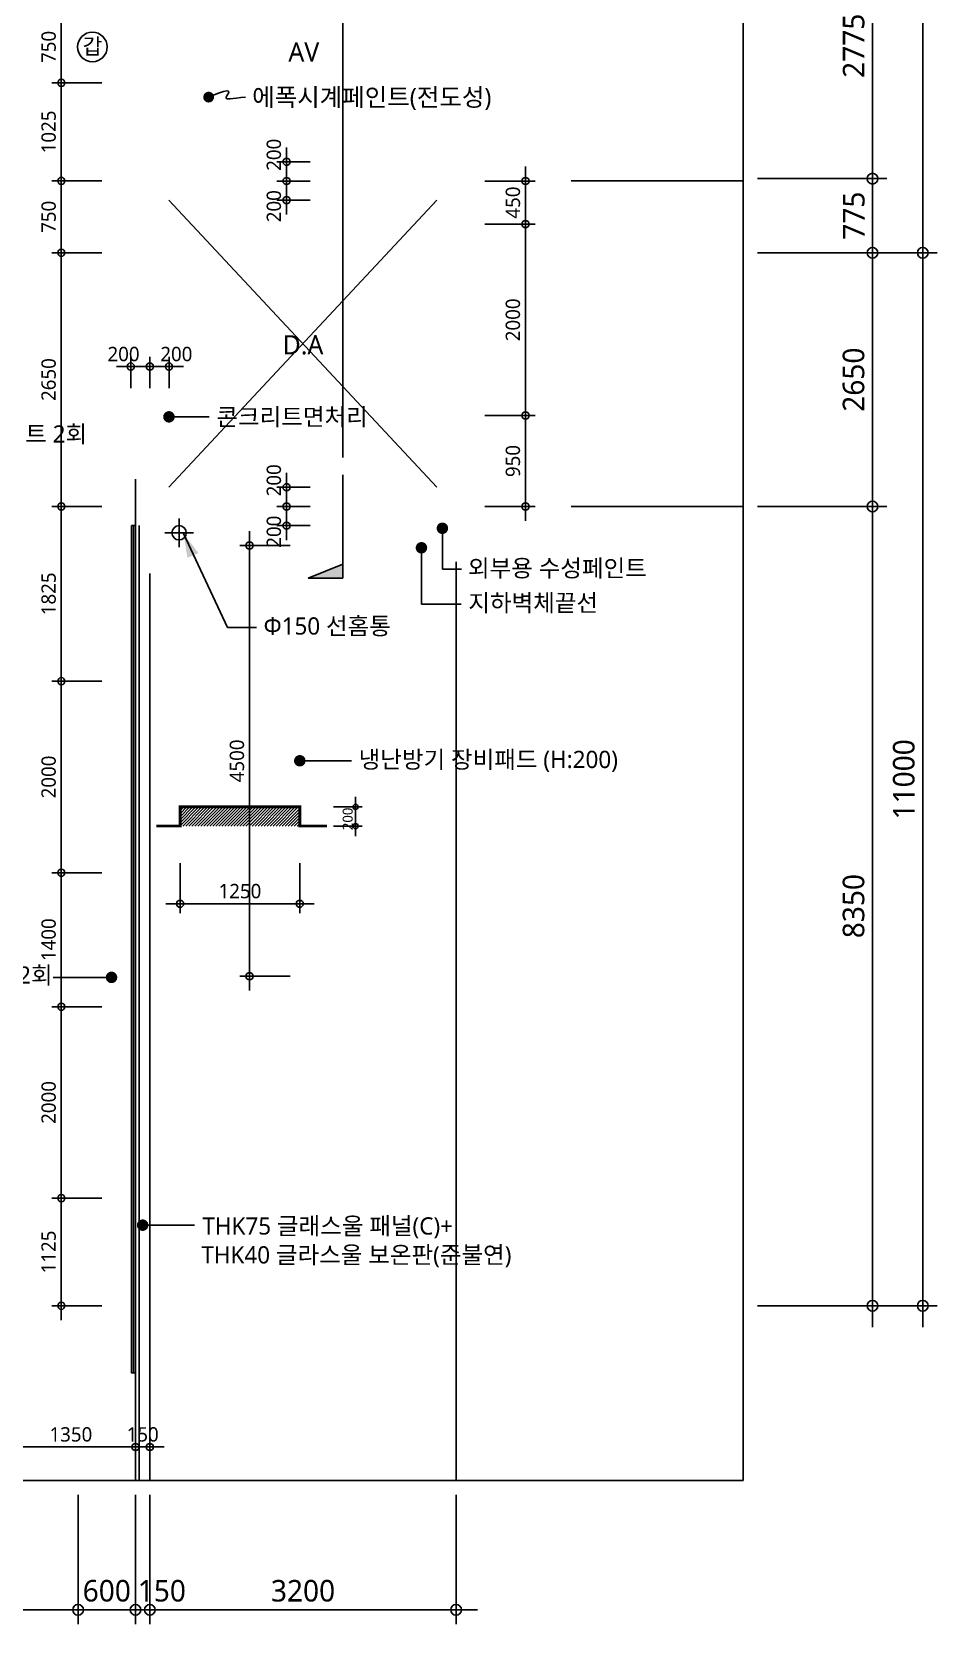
# Model space of a CAD drawing. Header units: millimetres. Extents: x -65167 to 413267, y -17142 to 66587.
# Drawn here: x 44105 to 53562, y 4862 to 21495 of the extents above; entities that cross this region are included whole.
import ezdxf
from ezdxf.enums import TextEntityAlignment as Align

# ---------------------------------------------------------------- set-up
doc = ezdxf.new("R2010")
doc.units = ezdxf.units.MM
doc.header["$LTSCALE"] = 75
doc.header["$MEASUREMENT"] = 0
doc.header["$PDSIZE"] = -10
doc.linetypes.add('CENTER', pattern=[2, 1.25, -0.25, 0.25, -0.25])
doc.layers.get('0').update_dxf_attribs({"linetype": 'CONTINUOUS'})
doc.layers.get('Defpoints').update_dxf_attribs({"color": 171, "linetype": 'CONTINUOUS'})
for name, color, linetype in [('CEN(ST)', 1, 'CENTER'), ('INS', 251, 'BATTING'), ('LED', 7, 'CONTINUOUS'), ('NDIM', 7, 'CONTINUOUS'), ('SYM', 7, 'CONTINUOUS'), ('SYM(단차_HATCH)', 252, 'CONTINUOUS'), ('SYM(단차_LINE)', 2, 'CONTINUOUS'), ('TEXT(MIN)', 7, 'CONTINUOUS'), ('TEXT(NOTE小)', 1, 'CONTINUOUS'), ('TEXT(노트)', 7, 'CONTINUOUS'), ('홈통', 6, 'CONTINUOUS')]:
    doc.layers.add(name, color=color, linetype=linetype)
doc.styles.add('CGS', font='cgse', dxfattribs={"bigfont": 'cgs'})
doc.styles.add('나눔바른고딕', font='NanumBarunGothic.ttf')
doc.linetypes.add('BATTING', pattern='A,0.0001,-0.1,[134,ltypeshp.shx,S=0.1,R=0,X=-0.1,Y=0],-0.2,[134,ltypeshp.shx,S=0.1,R=180,X=0.1,Y=0],-0.1', length=0.4001)
doc.dimstyles.new('NDIM 1200', dxfattribs={"dimscale": 75, "dimtxt": 3, "dimasz": 1, "dimexe": 2, "dimexo": 2, "dimgap": 1, "dimtad": 1, "dimdec": 0, "dimdsep": 46, "dimtxsty": 'CGS', "dimblk": 'DOT0', "dimcen": 1, "dimdle": 8, "dimclrd": 256, "dimclre": 256, "dimclrt": 256, "dimadec": 0, "dimazin": 0, "dimtfac": 1, "dimtdec": 0, "dimtix": 1, "dimtmove": 2, "dimatfit": 3, "dimldrblk": 'DOT0', "dimfxl": 1, "dimtolj": 1, "dimtzin": 0, "dimlwd": -1, "dimlwe": -1, "dimarcsym": 0})

# ---------------------------------------------------------------- blocks, each defined once
blk = doc.blocks.new('DOT0')
blk.add_line((-3, 0), (3, 0))
at = {"color": 6}
blk.add_circle((0, 0), 0.75, dxfattribs=at)
blk = doc.blocks.new('*D61')
at = {"layer": 'Defpoints', "color": 0, "ltscale": 0.4, "transparency": 16777216}
for p in [(45188, 6362), (45338, 6362), (45338, 5012)]:
    blk.add_point(p, dxfattribs=at)
at = {"layer": 'NDIM', "ltscale": 0.4, "transparency": 16777216}
for p, q in [((45188, 6212), (45188, 4862)), ((45338, 6212), (45338, 4862)), ((45113, 5012), (45038, 5012)), ((45188, 5012), (45338, 5012)), ((45413, 5012), (45488, 5012))]:
    blk.add_line(p, q, dxfattribs=at)
at = {"layer": 'NDIM', "ltscale": 0.4, "transparency": 16777216, "xscale": 75, "yscale": 75, "zscale": 75}
blk.add_blockref('DOT0', (45188, 5012), dxfattribs=at)
at = {"layer": 'NDIM', "ltscale": 0.4, "transparency": 16777216, "xscale": 75, "yscale": 75, "zscale": 75, "rotation": 180}
blk.add_blockref('DOT0', (45338, 5012), dxfattribs=at)
at = {"layer": 'NDIM', "ltscale": 0.4, "transparency": 16777216, "insert": (45463, 5210), "char_height": 225, "attachment_point": 5, "style": '나눔바른고딕'}
blk.add_mtext('\\A1;150', dxfattribs=at)
blk = doc.blocks.new('*D62')
at = {"layer": 'Defpoints', "color": 0, "ltscale": 0.4, "transparency": 16777216}
for p in [(45338, 6362), (48537, 6362), (48537, 5012)]:
    blk.add_point(p, dxfattribs=at)
at = {"layer": 'NDIM', "ltscale": 0.4, "transparency": 16777216}
for p, q in [((45338, 6212), (45338, 4862)), ((48537, 6212), (48537, 4862)), ((45413, 5012), (48462, 5012))]:
    blk.add_line(p, q, dxfattribs=at)
at = {"layer": 'NDIM', "ltscale": 0.4, "transparency": 16777216, "xscale": 75, "yscale": 75, "zscale": 75, "rotation": 180}
blk.add_blockref('DOT0', (45338, 5012), dxfattribs=at)
at = {"layer": 'NDIM', "ltscale": 0.4, "transparency": 16777216, "xscale": 75, "yscale": 75, "zscale": 75}
blk.add_blockref('DOT0', (48537, 5012), dxfattribs=at)
at = {"layer": 'NDIM', "ltscale": 0.4, "transparency": 16777216, "insert": (46938, 5210), "char_height": 225, "attachment_point": 5, "style": '나눔바른고딕'}
blk.add_mtext('\\A1;3200', dxfattribs=at)
blk = doc.blocks.new('*D160')
at = {"layer": 'Defpoints', "color": 0, "ltscale": 0.4, "transparency": 16777216}
for p in [(51537, 35737), (51537, 19187), (53412, 19187)]:
    blk.add_point(p, dxfattribs=at)
at = {"layer": 'NDIM', "ltscale": 0.4, "transparency": 16777216}
for p, q in [((51687, 35737), (53562, 35737)), ((53412, 35662), (53412, 19262)), ((51687, 19187), (53562, 19187))]:
    blk.add_line(p, q, dxfattribs=at)
at = {"layer": 'NDIM', "ltscale": 0.4, "transparency": 16777216, "xscale": 75, "yscale": 75, "zscale": 75}
for p, rotation in [((53412, 35737), 90), ((53412, 19187), 270)]:
    blk.add_blockref('DOT0', p, dxfattribs=dict(at, rotation=rotation))
at = {"layer": 'NDIM', "ltscale": 0.4, "transparency": 16777216, "insert": (53215, 27462), "char_height": 225, "attachment_point": 5, "rotation": 90, "style": '나눔바른고딕'}
blk.add_mtext('\\A1;16550', dxfattribs=at)
blk = doc.blocks.new('*D164')
at = {"layer": 'Defpoints', "color": 0, "ltscale": 0.4, "transparency": 16777216}
for p in [(51537, 22737), (52887, 22737), (51537, 19962)]:
    blk.add_point(p, dxfattribs=at)
at = {"layer": 'NDIM', "ltscale": 0.4, "transparency": 16777216}
for p, q in [((51687, 22737), (53037, 22737)), ((52887, 20037), (52887, 22662)), ((51687, 19962), (53037, 19962))]:
    blk.add_line(p, q, dxfattribs=at)
at = {"layer": 'NDIM', "ltscale": 0.4, "transparency": 16777216, "xscale": 75, "yscale": 75, "zscale": 75}
for p, rotation in [((52887, 22737), 90), ((52887, 19962), 270)]:
    blk.add_blockref('DOT0', p, dxfattribs=dict(at, rotation=rotation))
at = {"layer": 'NDIM', "ltscale": 0.4, "transparency": 16777216, "insert": (52691, 21350), "char_height": 225, "attachment_point": 5, "rotation": 90, "style": '나눔바른고딕'}
blk.add_mtext('\\A1;2775', dxfattribs=at)
blk = doc.blocks.new('*D165')
at = {"layer": 'Defpoints', "color": 0, "ltscale": 0.4, "transparency": 16777216}
for p in [(51537, 19962), (52887, 19962), (51537, 19187)]:
    blk.add_point(p, dxfattribs=at)
at = {"layer": 'NDIM', "ltscale": 0.4, "transparency": 16777216}
for p, q in [((51687, 19962), (53037, 19962)), ((52887, 19262), (52887, 19887)), ((51687, 19187), (53037, 19187))]:
    blk.add_line(p, q, dxfattribs=at)
at = {"layer": 'NDIM', "ltscale": 0.4, "transparency": 16777216, "xscale": 75, "yscale": 75, "zscale": 75}
for p, rotation in [((52887, 19962), 90), ((52887, 19187), 270)]:
    blk.add_blockref('DOT0', p, dxfattribs=dict(at, rotation=rotation))
at = {"layer": 'NDIM', "ltscale": 0.4, "transparency": 16777216, "insert": (52693, 19575), "char_height": 225, "attachment_point": 5, "rotation": 90, "style": '나눔바른고딕'}
blk.add_mtext('\\A1;775', dxfattribs=at)
blk = doc.blocks.new('*D192')
at = {"layer": 'Defpoints', "color": 0, "ltscale": 0.4, "transparency": 16777216}
for p in [(44938, 21713), (44413, 20963), (44938, 20963)]:
    blk.add_point(p, dxfattribs=at)
at = {"layer": 'NDIM', "ltscale": 0.4, "transparency": 16777216}
for p, q in [((44838, 21713), (44313, 21713)), ((44413, 21663), (44413, 21013)), ((44838, 20963), (44313, 20963))]:
    blk.add_line(p, q, dxfattribs=at)
at = {"layer": 'NDIM', "ltscale": 0.4, "transparency": 16777216, "xscale": 50, "yscale": 50, "zscale": 50}
for p, rotation in [((44413, 21713), 90), ((44413, 20963), 270)]:
    blk.add_blockref('DOT0', p, dxfattribs=dict(at, rotation=rotation))
at = {"layer": 'NDIM', "ltscale": 0.4, "transparency": 16777216, "insert": (44281, 21338), "char_height": 150, "attachment_point": 5, "rotation": 90, "style": '나눔바른고딕'}
blk.add_mtext('\\A1;750', dxfattribs=at)
blk = doc.blocks.new('*D193')
at = {"layer": 'Defpoints', "color": 0, "ltscale": 0.4, "transparency": 16777216}
for p in [(44938, 20963), (44413, 19938), (44938, 19938)]:
    blk.add_point(p, dxfattribs=at)
at = {"layer": 'NDIM', "ltscale": 0.4, "transparency": 16777216}
for p, q in [((44838, 20963), (44313, 20963)), ((44413, 20913), (44413, 19988)), ((44838, 19938), (44313, 19938))]:
    blk.add_line(p, q, dxfattribs=at)
at = {"layer": 'NDIM', "ltscale": 0.4, "transparency": 16777216, "xscale": 50, "yscale": 50, "zscale": 50}
for p, rotation in [((44413, 20963), 90), ((44413, 19938), 270)]:
    blk.add_blockref('DOT0', p, dxfattribs=dict(at, rotation=rotation))
at = {"layer": 'NDIM', "ltscale": 0.4, "transparency": 16777216, "insert": (44281, 20450), "char_height": 150, "attachment_point": 5, "rotation": 90, "style": '나눔바른고딕'}
blk.add_mtext('\\A1;1025', dxfattribs=at)
blk = doc.blocks.new('갑종방화문표기')
at = {"layer": 'TEXT(NOTE小)'}
blk.add_circle((0, 0), 150, dxfattribs=at)
at = {"layer": 'TEXT(NOTE小)', "style": '나눔바른고딕'}
blk.add_text('갑', height=160, dxfattribs=at).set_placement((1, 7), align=Align.MIDDLE_CENTER)
blk = doc.blocks.new('A$C1AFB1B41')
at = {"layer": 'SYM'}
blk.add_hatch(color=256, dxfattribs=at).paths.add_polyline_path([(2000, 500), (1800, 0), (2000, 0)])
for p, q in [((2000, 500), (1800, 0)), ((2000, 0), (2000, 500)), ((0, 0), (250, 0)), ((500, 0), (2000, 0))]:
    blk.add_line(p, q, dxfattribs=at)
blk = doc.blocks.new('SDFEW')
at = {"layer": 'Defpoints'}
blk.add_line((799, -1022), (799, 12533), dxfattribs=at)
at = {"layer": 'SYM', "xscale": 0.7200000000000014, "yscale": 0.7200000000000014, "zscale": 0.7200000000000014, "rotation": 90}
blk.add_blockref('A$C1AFB1B41', (799, 12533), dxfattribs=at)
blk = doc.blocks.new('*D200')
at = {"layer": 'Defpoints', "color": 0, "ltscale": 0.4, "transparency": 16777216}
for p in [(51537, 19187), (52887, 19187), (51537, 16537)]:
    blk.add_point(p, dxfattribs=at)
at = {"layer": 'NDIM', "ltscale": 0.4, "transparency": 16777216}
for p, q in [((51687, 19187), (53037, 19187)), ((52887, 16612), (52887, 19112)), ((51687, 16537), (53037, 16537))]:
    blk.add_line(p, q, dxfattribs=at)
at = {"layer": 'NDIM', "ltscale": 0.4, "transparency": 16777216, "xscale": 75, "yscale": 75, "zscale": 75}
for p, rotation in [((52887, 19187), 90), ((52887, 16537), 270)]:
    blk.add_blockref('DOT0', p, dxfattribs=dict(at, rotation=rotation))
at = {"layer": 'NDIM', "ltscale": 0.4, "transparency": 16777216, "insert": (52690, 17862), "char_height": 225, "attachment_point": 5, "rotation": 90, "style": '나눔바른고딕'}
blk.add_mtext('\\A1;2650', dxfattribs=at)
blk = doc.blocks.new('*D424')
at = {"layer": 'Defpoints', "color": 0, "ltscale": 0.4, "transparency": 16777216}
for p in [(48737, 19487), (49262, 19487), (48737, 17488)]:
    blk.add_point(p, dxfattribs=at)
at = {"layer": 'NDIM', "ltscale": 0.4, "transparency": 16777216}
for p, q in [((48837, 19487), (49362, 19487)), ((49262, 17538), (49262, 19437)), ((48837, 17488), (49362, 17488))]:
    blk.add_line(p, q, dxfattribs=at)
at = {"layer": 'NDIM', "ltscale": 0.4, "transparency": 16777216, "xscale": 50, "yscale": 50, "zscale": 50}
for p, rotation in [((49262, 19487), 90), ((49262, 17488), 270)]:
    blk.add_blockref('DOT0', p, dxfattribs=dict(at, rotation=rotation))
at = {"layer": 'NDIM', "ltscale": 0.4, "transparency": 16777216, "insert": (49131, 18487), "char_height": 150, "attachment_point": 5, "rotation": 90, "style": '나눔바른고딕'}
blk.add_mtext('\\A1;2000', dxfattribs=at)
blk = doc.blocks.new('*D425')
at = {"layer": 'Defpoints', "color": 0, "ltscale": 0.4, "transparency": 16777216}
for p in [(48737, 19937), (48737, 19487), (49262, 19487)]:
    blk.add_point(p, dxfattribs=at)
at = {"layer": 'NDIM', "ltscale": 0.4, "transparency": 16777216}
for p, q in [((49262, 19987), (49262, 20037)), ((48837, 19937), (49362, 19937)), ((49262, 19937), (49262, 19487)), ((48837, 19487), (49362, 19487)), ((49262, 19437), (49262, 19387))]:
    blk.add_line(p, q, dxfattribs=at)
at = {"layer": 'NDIM', "ltscale": 0.4, "transparency": 16777216, "xscale": 50, "yscale": 50, "zscale": 50}
for p, rotation in [((49262, 19937), 270), ((49262, 19487), 90)]:
    blk.add_blockref('DOT0', p, dxfattribs=dict(at, rotation=rotation))
at = {"layer": 'NDIM', "ltscale": 0.4, "transparency": 16777216, "insert": (49131, 19712), "char_height": 150, "attachment_point": 5, "rotation": 90, "style": '나눔바른고딕'}
blk.add_mtext('\\A1;450', dxfattribs=at)
blk = doc.blocks.new('*D426')
at = {"layer": 'Defpoints', "color": 0, "ltscale": 0.4, "transparency": 16777216}
for p in [(48737, 17488), (48737, 16537), (49262, 16537)]:
    blk.add_point(p, dxfattribs=at)
at = {"layer": 'NDIM', "ltscale": 0.4, "transparency": 16777216}
for p, q in [((48837, 17488), (49362, 17488)), ((49262, 17438), (49262, 16587)), ((48837, 16537), (49362, 16537))]:
    blk.add_line(p, q, dxfattribs=at)
at = {"layer": 'NDIM', "ltscale": 0.4, "transparency": 16777216, "xscale": 50, "yscale": 50, "zscale": 50}
for p, rotation in [((49262, 17488), 90), ((49262, 16537), 270)]:
    blk.add_blockref('DOT0', p, dxfattribs=dict(at, rotation=rotation))
at = {"layer": 'NDIM', "ltscale": 0.4, "transparency": 16777216, "insert": (49131, 17012), "char_height": 150, "attachment_point": 5, "rotation": 90, "style": '나눔바른고딕'}
blk.add_mtext('\\A1;950', dxfattribs=at)
blk = doc.blocks.new('*D437')
at = {"layer": 'Defpoints', "color": 0, "ltscale": 0.4, "transparency": 16777216}
for p in [(41138, 6362), (44588, 6362), (41138, 5012)]:
    blk.add_point(p, dxfattribs=at)
at = {"layer": 'NDIM', "ltscale": 0.4, "transparency": 16777216}
for p, q in [((41138, 6212), (41138, 4862)), ((44588, 6212), (44588, 4862)), ((44513, 5012), (41213, 5012))]:
    blk.add_line(p, q, dxfattribs=at)
at = {"layer": 'NDIM', "ltscale": 0.4, "transparency": 16777216, "xscale": 75, "yscale": 75, "zscale": 75, "rotation": 180}
blk.add_blockref('DOT0', (41138, 5012), dxfattribs=at)
at = {"layer": 'NDIM', "ltscale": 0.4, "transparency": 16777216, "xscale": 75, "yscale": 75, "zscale": 75}
blk.add_blockref('DOT0', (44588, 5012), dxfattribs=at)
at = {"layer": 'NDIM', "ltscale": 0.4, "transparency": 16777216, "insert": (42863, 5210), "char_height": 225, "attachment_point": 5, "style": '나눔바른고딕'}
blk.add_mtext('\\A1;3450', dxfattribs=at)
blk = doc.blocks.new('*D442')
at = {"layer": 'Defpoints', "color": 0, "ltscale": 0.4, "transparency": 16777216}
for p in [(51537, 19187), (53412, 19187), (51537, 8188)]:
    blk.add_point(p, dxfattribs=at)
at = {"layer": 'NDIM', "ltscale": 0.4, "transparency": 16777216}
for p, q in [((51687, 19187), (53562, 19187)), ((53412, 8263), (53412, 19112)), ((51687, 8188), (53562, 8188))]:
    blk.add_line(p, q, dxfattribs=at)
at = {"layer": 'NDIM', "ltscale": 0.4, "transparency": 16777216, "xscale": 75, "yscale": 75, "zscale": 75}
for p, rotation in [((53412, 19187), 90), ((53412, 8188), 270)]:
    blk.add_blockref('DOT0', p, dxfattribs=dict(at, rotation=rotation))
at = {"layer": 'NDIM', "ltscale": 0.4, "transparency": 16777216, "insert": (53215, 13687), "char_height": 225, "attachment_point": 5, "rotation": 90, "style": '나눔바른고딕'}
blk.add_mtext('\\A1;11000', dxfattribs=at)
blk = doc.blocks.new('*D443')
at = {"layer": 'Defpoints', "color": 0, "ltscale": 0.4, "transparency": 16777216}
for p in [(51537, 16537), (51537, 8188), (52887, 8188)]:
    blk.add_point(p, dxfattribs=at)
at = {"layer": 'NDIM', "ltscale": 0.4, "transparency": 16777216}
for p, q in [((51687, 16537), (53037, 16537)), ((52887, 16462), (52887, 8263)), ((51687, 8188), (53037, 8188))]:
    blk.add_line(p, q, dxfattribs=at)
at = {"layer": 'NDIM', "ltscale": 0.4, "transparency": 16777216, "xscale": 75, "yscale": 75, "zscale": 75}
for p, rotation in [((52887, 16537), 90), ((52887, 8188), 270)]:
    blk.add_blockref('DOT0', p, dxfattribs=dict(at, rotation=rotation))
at = {"layer": 'NDIM', "ltscale": 0.4, "transparency": 16777216, "insert": (52690, 12363), "char_height": 225, "attachment_point": 5, "rotation": 90, "style": '나눔바른고딕'}
blk.add_mtext('\\A1;8350', dxfattribs=at)
blk = doc.blocks.new('*D469')
at = {"layer": 'Defpoints', "color": 0, "ltscale": 0.4, "transparency": 16777216}
for p in [(44413, 19938), (44938, 19938), (44938, 19188)]:
    blk.add_point(p, dxfattribs=at)
at = {"layer": 'NDIM', "ltscale": 0.4, "transparency": 16777216}
for p, q in [((44838, 19938), (44313, 19938)), ((44413, 19238), (44413, 19888)), ((44838, 19188), (44313, 19188))]:
    blk.add_line(p, q, dxfattribs=at)
at = {"layer": 'NDIM', "ltscale": 0.4, "transparency": 16777216, "xscale": 50, "yscale": 50, "zscale": 50}
for p, rotation in [((44413, 19938), 90), ((44413, 19188), 270)]:
    blk.add_blockref('DOT0', p, dxfattribs=dict(at, rotation=rotation))
at = {"layer": 'NDIM', "ltscale": 0.4, "transparency": 16777216, "insert": (44281, 19563), "char_height": 150, "attachment_point": 5, "rotation": 90, "style": '나눔바른고딕'}
blk.add_mtext('\\A1;750', dxfattribs=at)
blk = doc.blocks.new('*D472')
at = {"layer": 'Defpoints', "color": 0, "ltscale": 0.4, "transparency": 16777216}
for p in [(46766, 20138), (47113, 20138), (47113, 19937)]:
    blk.add_point(p, dxfattribs=at)
at = {"layer": 'NDIM', "ltscale": 0.4, "transparency": 16777216}
for p, q in [((47013, 20138), (46666, 20138)), ((46766, 19987), (46766, 20088)), ((47013, 19937), (46666, 19937))]:
    blk.add_line(p, q, dxfattribs=at)
at = {"layer": 'NDIM', "ltscale": 0.4, "transparency": 16777216, "xscale": 50, "yscale": 50, "zscale": 50}
for p, rotation in [((46766, 20138), 90), ((46766, 19937), 270)]:
    blk.add_blockref('DOT0', p, dxfattribs=dict(at, rotation=rotation))
at = {"layer": 'NDIM', "ltscale": 0.4, "transparency": 16777216, "insert": (46634, 20211), "char_height": 150, "attachment_point": 5, "rotation": 90, "style": '나눔바른고딕'}
blk.add_mtext('\\A1;200', dxfattribs=at)
blk = doc.blocks.new('*D473')
at = {"layer": 'Defpoints', "color": 0, "ltscale": 0.4, "transparency": 16777216}
for p in [(47113, 19937), (46766, 19737), (47113, 19737)]:
    blk.add_point(p, dxfattribs=at)
at = {"layer": 'NDIM', "ltscale": 0.4, "transparency": 16777216}
for p, q in [((47013, 19937), (46666, 19937)), ((46766, 19887), (46766, 19787)), ((47013, 19737), (46666, 19737))]:
    blk.add_line(p, q, dxfattribs=at)
at = {"layer": 'NDIM', "ltscale": 0.4, "transparency": 16777216, "xscale": 50, "yscale": 50, "zscale": 50}
for p, rotation in [((46766, 19937), 90), ((46766, 19737), 270)]:
    blk.add_blockref('DOT0', p, dxfattribs=dict(at, rotation=rotation))
at = {"layer": 'NDIM', "ltscale": 0.4, "transparency": 16777216, "insert": (46634, 19674), "char_height": 150, "attachment_point": 5, "rotation": 90, "style": '나눔바른고딕'}
blk.add_mtext('\\A1;200', dxfattribs=at)
blk = doc.blocks.new('*D474')
at = {"layer": 'Defpoints', "color": 0, "ltscale": 0.4, "transparency": 16777216}
for p in [(46766, 16738), (47113, 16738), (47113, 16537)]:
    blk.add_point(p, dxfattribs=at)
at = {"layer": 'NDIM', "ltscale": 0.4, "transparency": 16777216}
for p, q in [((47013, 16738), (46666, 16738)), ((46766, 16587), (46766, 16688)), ((47013, 16537), (46666, 16537))]:
    blk.add_line(p, q, dxfattribs=at)
at = {"layer": 'NDIM', "ltscale": 0.4, "transparency": 16777216, "xscale": 50, "yscale": 50, "zscale": 50}
for p, rotation in [((46766, 16738), 90), ((46766, 16537), 270)]:
    blk.add_blockref('DOT0', p, dxfattribs=dict(at, rotation=rotation))
at = {"layer": 'NDIM', "ltscale": 0.4, "transparency": 16777216, "insert": (46634, 16811), "char_height": 150, "attachment_point": 5, "rotation": 90, "style": '나눔바른고딕'}
blk.add_mtext('\\A1;200', dxfattribs=at)
blk = doc.blocks.new('*D475')
at = {"layer": 'Defpoints', "color": 0, "ltscale": 0.4, "transparency": 16777216}
for p in [(47113, 16537), (46766, 16337), (47113, 16337)]:
    blk.add_point(p, dxfattribs=at)
at = {"layer": 'NDIM', "ltscale": 0.4, "transparency": 16777216}
for p, q in [((47013, 16537), (46666, 16537)), ((46766, 16487), (46766, 16387)), ((47013, 16337), (46666, 16337))]:
    blk.add_line(p, q, dxfattribs=at)
at = {"layer": 'NDIM', "ltscale": 0.4, "transparency": 16777216, "xscale": 50, "yscale": 50, "zscale": 50}
for p, rotation in [((46766, 16537), 90), ((46766, 16337), 270)]:
    blk.add_blockref('DOT0', p, dxfattribs=dict(at, rotation=rotation))
at = {"layer": 'NDIM', "ltscale": 0.4, "transparency": 16777216, "insert": (46634, 16274), "char_height": 150, "attachment_point": 5, "rotation": 90, "style": '나눔바른고딕'}
blk.add_mtext('\\A1;200', dxfattribs=at)
blk = doc.blocks.new('*D476')
at = {"layer": 'Defpoints', "color": 0, "ltscale": 0.4, "transparency": 16777216}
for p in [(45138, 17999), (45138, 17674), (45338, 17674)]:
    blk.add_point(p, dxfattribs=at)
at = {"layer": 'NDIM', "ltscale": 0.4, "transparency": 16777216}
for p, q in [((45138, 17774), (45138, 18099)), ((45288, 17999), (45188, 17999)), ((45338, 17774), (45338, 18099))]:
    blk.add_line(p, q, dxfattribs=at)
at = {"layer": 'NDIM', "ltscale": 0.4, "transparency": 16777216, "xscale": 50, "yscale": 50, "zscale": 50, "rotation": 180}
blk.add_blockref('DOT0', (45138, 17999), dxfattribs=at)
at = {"layer": 'NDIM', "ltscale": 0.4, "transparency": 16777216, "xscale": 50, "yscale": 50, "zscale": 50}
blk.add_blockref('DOT0', (45338, 17999), dxfattribs=at)
at = {"layer": 'NDIM', "ltscale": 0.4, "transparency": 16777216, "insert": (45063, 18129), "char_height": 150, "attachment_point": 5, "style": '나눔바른고딕'}
blk.add_mtext('\\A1;200', dxfattribs=at)
blk = doc.blocks.new('*D477')
at = {"layer": 'Defpoints', "color": 0, "ltscale": 0.4, "transparency": 16777216}
for p in [(45538, 17999), (45338, 17674), (45538, 17674)]:
    blk.add_point(p, dxfattribs=at)
at = {"layer": 'NDIM', "ltscale": 0.4, "transparency": 16777216}
for p, q in [((45338, 17774), (45338, 18099)), ((45388, 17999), (45488, 17999)), ((45538, 17774), (45538, 18099))]:
    blk.add_line(p, q, dxfattribs=at)
at = {"layer": 'NDIM', "ltscale": 0.4, "transparency": 16777216, "xscale": 50, "yscale": 50, "zscale": 50, "rotation": 180}
blk.add_blockref('DOT0', (45338, 17999), dxfattribs=at)
at = {"layer": 'NDIM', "ltscale": 0.4, "transparency": 16777216, "xscale": 50, "yscale": 50, "zscale": 50}
blk.add_blockref('DOT0', (45538, 17999), dxfattribs=at)
at = {"layer": 'NDIM', "ltscale": 0.4, "transparency": 16777216, "insert": (45615, 18129), "char_height": 150, "attachment_point": 5, "style": '나눔바른고딕'}
blk.add_mtext('\\A1;200', dxfattribs=at)
blk = doc.blocks.new('*D478')
at = {"layer": 'Defpoints', "color": 0, "ltscale": 0.4, "transparency": 16777216}
for p in [(44938, 19188), (44413, 16537), (44938, 16537)]:
    blk.add_point(p, dxfattribs=at)
at = {"layer": 'NDIM', "ltscale": 0.4, "transparency": 16777216}
for p, q in [((44838, 19188), (44313, 19188)), ((44413, 19138), (44413, 16587)), ((44838, 16537), (44313, 16537))]:
    blk.add_line(p, q, dxfattribs=at)
at = {"layer": 'NDIM', "ltscale": 0.4, "transparency": 16777216, "xscale": 50, "yscale": 50, "zscale": 50}
for p, rotation in [((44413, 19188), 90), ((44413, 16537), 270)]:
    blk.add_blockref('DOT0', p, dxfattribs=dict(at, rotation=rotation))
at = {"layer": 'NDIM', "ltscale": 0.4, "transparency": 16777216, "insert": (44281, 17863), "char_height": 150, "attachment_point": 5, "rotation": 90, "style": '나눔바른고딕'}
blk.add_mtext('\\A1;2650', dxfattribs=at)
blk = doc.blocks.new('*D479')
at = {"layer": 'Defpoints', "color": 0, "ltscale": 0.4, "transparency": 16777216}
for p in [(44413, 16537), (44938, 16537), (44938, 14712)]:
    blk.add_point(p, dxfattribs=at)
at = {"layer": 'NDIM', "ltscale": 0.4, "transparency": 16777216}
for p, q in [((44838, 16537), (44313, 16537)), ((44413, 14762), (44413, 16487)), ((44838, 14712), (44313, 14712))]:
    blk.add_line(p, q, dxfattribs=at)
at = {"layer": 'NDIM', "ltscale": 0.4, "transparency": 16777216, "xscale": 50, "yscale": 50, "zscale": 50}
for p, rotation in [((44413, 16537), 90), ((44413, 14712), 270)]:
    blk.add_blockref('DOT0', p, dxfattribs=dict(at, rotation=rotation))
at = {"layer": 'NDIM', "ltscale": 0.4, "transparency": 16777216, "insert": (44281, 15625), "char_height": 150, "attachment_point": 5, "rotation": 90, "style": '나눔바른고딕'}
blk.add_mtext('\\A1;1825', dxfattribs=at)
blk = doc.blocks.new('*D480')
at = {"layer": 'Defpoints', "color": 0, "ltscale": 0.4, "transparency": 16777216}
for p in [(44938, 14712), (44413, 12712), (44938, 12712)]:
    blk.add_point(p, dxfattribs=at)
at = {"layer": 'NDIM', "ltscale": 0.4, "transparency": 16777216}
for p, q in [((44838, 14712), (44313, 14712)), ((44413, 14662), (44413, 12762)), ((44838, 12712), (44313, 12712))]:
    blk.add_line(p, q, dxfattribs=at)
at = {"layer": 'NDIM', "ltscale": 0.4, "transparency": 16777216, "xscale": 50, "yscale": 50, "zscale": 50}
for p, rotation in [((44413, 14712), 90), ((44413, 12712), 270)]:
    blk.add_blockref('DOT0', p, dxfattribs=dict(at, rotation=rotation))
at = {"layer": 'NDIM', "ltscale": 0.4, "transparency": 16777216, "insert": (44281, 13712), "char_height": 150, "attachment_point": 5, "rotation": 90, "style": '나눔바른고딕'}
blk.add_mtext('\\A1;2000', dxfattribs=at)
blk = doc.blocks.new('*D481')
at = {"layer": 'Defpoints', "color": 0, "ltscale": 0.4, "transparency": 16777216}
for p in [(44413, 12712), (44938, 12712), (44938, 11312)]:
    blk.add_point(p, dxfattribs=at)
at = {"layer": 'NDIM', "ltscale": 0.4, "transparency": 16777216}
for p, q in [((44838, 12712), (44313, 12712)), ((44413, 11362), (44413, 12662)), ((44838, 11312), (44313, 11312))]:
    blk.add_line(p, q, dxfattribs=at)
at = {"layer": 'NDIM', "ltscale": 0.4, "transparency": 16777216, "xscale": 50, "yscale": 50, "zscale": 50}
for p, rotation in [((44413, 12712), 90), ((44413, 11312), 270)]:
    blk.add_blockref('DOT0', p, dxfattribs=dict(at, rotation=rotation))
at = {"layer": 'NDIM', "ltscale": 0.4, "transparency": 16777216, "insert": (44281, 12012), "char_height": 150, "attachment_point": 5, "rotation": 90, "style": '나눔바른고딕'}
blk.add_mtext('\\A1;1400', dxfattribs=at)
blk = doc.blocks.new('*D482')
at = {"layer": 'Defpoints', "color": 0, "ltscale": 0.4, "transparency": 16777216}
for p in [(44938, 11312), (44413, 9312), (44938, 9312)]:
    blk.add_point(p, dxfattribs=at)
at = {"layer": 'NDIM', "ltscale": 0.4, "transparency": 16777216}
for p, q in [((44838, 11312), (44313, 11312)), ((44413, 11262), (44413, 9362)), ((44838, 9312), (44313, 9312))]:
    blk.add_line(p, q, dxfattribs=at)
at = {"layer": 'NDIM', "ltscale": 0.4, "transparency": 16777216, "xscale": 50, "yscale": 50, "zscale": 50}
for p, rotation in [((44413, 11312), 90), ((44413, 9312), 270)]:
    blk.add_blockref('DOT0', p, dxfattribs=dict(at, rotation=rotation))
at = {"layer": 'NDIM', "ltscale": 0.4, "transparency": 16777216, "insert": (44281, 10312), "char_height": 150, "attachment_point": 5, "rotation": 90, "style": '나눔바른고딕'}
blk.add_mtext('\\A1;2000', dxfattribs=at)
blk = doc.blocks.new('*D483')
at = {"layer": 'Defpoints', "color": 0, "ltscale": 0.4, "transparency": 16777216}
for p in [(44413, 9312), (44938, 9312), (44938, 8188)]:
    blk.add_point(p, dxfattribs=at)
at = {"layer": 'NDIM', "ltscale": 0.4, "transparency": 16777216}
for p, q in [((44838, 9312), (44313, 9312)), ((44413, 8238), (44413, 9262)), ((44838, 8188), (44313, 8188))]:
    blk.add_line(p, q, dxfattribs=at)
at = {"layer": 'NDIM', "ltscale": 0.4, "transparency": 16777216, "xscale": 50, "yscale": 50, "zscale": 50}
for p, rotation in [((44413, 9312), 90), ((44413, 8188), 270)]:
    blk.add_blockref('DOT0', p, dxfattribs=dict(at, rotation=rotation))
at = {"layer": 'NDIM', "ltscale": 0.4, "transparency": 16777216, "insert": (44281, 8750), "char_height": 150, "attachment_point": 5, "rotation": 90, "style": '나눔바른고딕'}
blk.add_mtext('\\A1;1125', dxfattribs=at)
blk = doc.blocks.new('*D646')
at = {"layer": 'Defpoints', "color": 0, "ltscale": 0.4, "transparency": 16777216}
for p in [(45188, 7238), (45338, 7238), (45338, 6713)]:
    blk.add_point(p, dxfattribs=at)
at = {"layer": 'NDIM', "ltscale": 0.4, "transparency": 16777216}
for p, q in [((45188, 7138), (45188, 6613)), ((45338, 7138), (45338, 6613)), ((45138, 6713), (45088, 6713)), ((45188, 6713), (45338, 6713)), ((45388, 6713), (45438, 6713))]:
    blk.add_line(p, q, dxfattribs=at)
at = {"layer": 'NDIM', "ltscale": 0.4, "transparency": 16777216, "xscale": 50, "yscale": 50, "zscale": 50}
blk.add_blockref('DOT0', (45188, 6713), dxfattribs=at)
at = {"layer": 'NDIM', "ltscale": 0.4, "transparency": 16777216, "xscale": 50, "yscale": 50, "zscale": 50, "rotation": 180}
blk.add_blockref('DOT0', (45338, 6713), dxfattribs=at)
at = {"layer": 'NDIM', "ltscale": 0.4, "transparency": 16777216, "insert": (45263, 6844), "char_height": 150, "attachment_point": 5, "style": '나눔바른고딕'}
blk.add_mtext('\\A1;150', dxfattribs=at)
blk = doc.blocks.new('_Dot')
at = {"color": 0, "linetype": 'ByBlock', "lineweight": -2}
blk.add_line((-0.5, 0), (-1, 0), dxfattribs=at)
at = {"color": 0, "linetype": 'ByBlock', "const_width": 0.5}
blk.add_lwpolyline([(-0.25, 0, 1), (0.25, 0, 1)], format="xyb", close=True, dxfattribs=at)
blk = doc.blocks.new('A$C64A97E52')
at = {"layer": '홈통', "color": 1}
for p, q in [((200, 450), (200, -50)), ((450, 200), (-50, 200))]:
    blk.add_line(p, q, dxfattribs=at)
at = {"layer": '홈통', "ltscale": 0.1}
blk.add_circle((200, 200), 125, dxfattribs=at)
blk = doc.blocks.new('*D1336')
at = {"layer": 'Defpoints', "color": 0, "ltscale": 0.4, "transparency": 16777216}
for p in [(43838, 7238), (45188, 7238), (45188, 6713)]:
    blk.add_point(p, dxfattribs=at)
at = {"layer": 'NDIM', "ltscale": 0.4, "transparency": 16777216}
for p, q in [((43838, 7138), (43838, 6613)), ((45188, 7138), (45188, 6613)), ((43888, 6713), (45138, 6713))]:
    blk.add_line(p, q, dxfattribs=at)
at = {"layer": 'NDIM', "ltscale": 0.4, "transparency": 16777216, "xscale": 50, "yscale": 50, "zscale": 50, "rotation": 180}
blk.add_blockref('DOT0', (43838, 6713), dxfattribs=at)
at = {"layer": 'NDIM', "ltscale": 0.4, "transparency": 16777216, "xscale": 50, "yscale": 50, "zscale": 50}
blk.add_blockref('DOT0', (45188, 6713), dxfattribs=at)
at = {"layer": 'NDIM', "ltscale": 0.4, "transparency": 16777216, "insert": (44513, 6844), "char_height": 150, "attachment_point": 5, "style": '나눔바른고딕'}
blk.add_mtext('\\A1;1350', dxfattribs=at)
blk = doc.blocks.new('*D1337')
at = {"layer": 'Defpoints', "color": 0, "ltscale": 0.4, "transparency": 16777216}
for p in [(44588, 6362), (45188, 6362), (45188, 5012)]:
    blk.add_point(p, dxfattribs=at)
at = {"layer": 'NDIM', "ltscale": 0.4, "transparency": 16777216}
for p, q in [((44588, 6212), (44588, 4862)), ((45188, 6212), (45188, 4862)), ((44513, 5012), (44438, 5012)), ((44588, 5012), (45188, 5012)), ((45263, 5012), (45338, 5012))]:
    blk.add_line(p, q, dxfattribs=at)
at = {"layer": 'NDIM', "ltscale": 0.4, "transparency": 16777216, "xscale": 75, "yscale": 75, "zscale": 75}
blk.add_blockref('DOT0', (44588, 5012), dxfattribs=at)
at = {"layer": 'NDIM', "ltscale": 0.4, "transparency": 16777216, "xscale": 75, "yscale": 75, "zscale": 75, "rotation": 180}
blk.add_blockref('DOT0', (45188, 5012), dxfattribs=at)
at = {"layer": 'NDIM', "ltscale": 0.4, "transparency": 16777216, "insert": (44888, 5210), "char_height": 225, "attachment_point": 5, "style": '나눔바른고딕'}
blk.add_mtext('\\A1;600', dxfattribs=at)
blk = doc.blocks.new('*D1574')
at = {"layer": 'Defpoints', "color": 0, "ltscale": 0.4, "transparency": 16777216}
for p in [(46904, 16130), (46379, 11630), (46904, 11630)]:
    blk.add_point(p, dxfattribs=at)
at = {"layer": 'NDIM', "ltscale": 0.4, "transparency": 16777216}
for p, q in [((46804, 16130), (46279, 16130)), ((46379, 16080), (46379, 11680)), ((46804, 11630), (46279, 11630))]:
    blk.add_line(p, q, dxfattribs=at)
at = {"layer": 'NDIM', "ltscale": 0.4, "transparency": 16777216, "xscale": 50, "yscale": 50, "zscale": 50}
for p, rotation in [((46379, 16130), 90), ((46379, 11630), 270)]:
    blk.add_blockref('DOT0', p, dxfattribs=dict(at, rotation=rotation))
at = {"layer": 'NDIM', "ltscale": 0.4, "transparency": 16777216, "insert": (46248, 13880), "char_height": 150, "attachment_point": 5, "rotation": 90, "style": '나눔바른고딕'}
blk.add_mtext('\\A1;4500', dxfattribs=at)
blk = doc.blocks.new('*D1575')
at = {"layer": 'Defpoints', "color": 0, "ltscale": 0.4, "transparency": 16777216}
for p in [(45654, 12913), (46904, 12913), (45654, 12388)]:
    blk.add_point(p, dxfattribs=at)
at = {"layer": 'NDIM', "ltscale": 0.4, "transparency": 16777216}
for p, q in [((45654, 12813), (45654, 12288)), ((46904, 12813), (46904, 12288)), ((46854, 12388), (45704, 12388))]:
    blk.add_line(p, q, dxfattribs=at)
at = {"layer": 'NDIM', "ltscale": 0.4, "transparency": 16777216, "xscale": 50, "yscale": 50, "zscale": 50, "rotation": 180}
blk.add_blockref('DOT0', (45654, 12388), dxfattribs=at)
at = {"layer": 'NDIM', "ltscale": 0.4, "transparency": 16777216, "xscale": 50, "yscale": 50, "zscale": 50}
blk.add_blockref('DOT0', (46904, 12388), dxfattribs=at)
at = {"layer": 'NDIM', "ltscale": 0.4, "transparency": 16777216, "insert": (46279, 12519), "char_height": 150, "attachment_point": 5, "style": '나눔바른고딕'}
blk.add_mtext('\\A1;1250', dxfattribs=at)
blk = doc.blocks.new('*D1585')
at = {"layer": 'Defpoints', "color": 0, "ltscale": 0.4, "transparency": 16777216}
for p in [(47187, 13399), (47487, 13399), (47187, 13199)]:
    blk.add_point(p, dxfattribs=at)
at = {"layer": 'NDIM', "ltscale": 0.4, "transparency": 16777216}
for p, q in [((47257, 13399), (47557, 13399)), ((47487, 13234), (47487, 13364)), ((47257, 13199), (47557, 13199))]:
    blk.add_line(p, q, dxfattribs=at)
at = {"layer": 'NDIM', "ltscale": 0.4, "transparency": 16777216, "xscale": 35, "yscale": 35, "zscale": 35}
for p, rotation in [((47487, 13399), 90), ((47487, 13199), 270)]:
    blk.add_blockref('DOT0', p, dxfattribs=dict(at, rotation=rotation))
at = {"layer": 'NDIM', "ltscale": 0.4, "transparency": 16777216, "insert": (47405, 13274), "char_height": 105, "attachment_point": 5, "rotation": 90, "style": '나눔바른고딕'}
blk.add_mtext('\\A1;200', dxfattribs=at)

msp = doc.modelspace()

# ---------------------------------------------------------------- hatches: boundary and pattern name
at = {"layer": 'SYM(단차_HATCH)'}
h = msp.add_hatch(dxfattribs=at)
h.set_pattern_fill('ANSI31', color=251, scale=7, angle=180, style=0)
h.set_pattern_definition([(225, (-2835100.07, 16138.755), (15.71544821, -15.71544821), [])])
h.paths.add_polyline_path([(45654.4, 13199.2), (46904.4, 13199.2), (46904.4, 13399.2), (45654.4, 13399.2)])

# ---------------------------------------------------------------- linework, layer by layer
at = {"ltscale": 10000}
for p, q in [((46450.8, 15272.8), (46150.3, 15272.8)), ((47445.2, 13881.2), (46904.4, 13881.2)), ((44328.3, 11618.4), (44937.5, 11618.4)), ((45803.4, 9030.2), (45262.5, 9030.2))]:
    msp.add_line(p, q, dxfattribs=at)
at = {"layer": 'CEN(ST)', "ltscale": 10000}
for p, q in [((49737.5, 19937.5), (51537.5, 19937.5)), ((48337.5, 16737.5), (45537.5, 19737.5)), ((48337.5, 19737.5), (45537.5, 16737.5)), ((45187.5, 16821.8), (45187.5, 6362.5)), ((49737.5, 16537.5), (51537.5, 16537.5)), ((45337.5, 15837.5), (45337.5, 6362.5)), ((48537.5, 15960.7), (48537.5, 6362.5))]:
    msp.add_line(p, q, dxfattribs=at)
at = {"layer": 'Defpoints', "ltscale": 10000}
msp.add_lwpolyline([(51537.5, 6362.5), (31337.5, 6362.5), (31337.5, 37837.5), (51537.5, 37837.5)], close=True, dxfattribs=at)
at = {"layer": 'INS', "ltscale": 0.65}
msp.add_line((45167.5, 16337.5), (45167.5, 7487.5), dxfattribs=at)
at = {"layer": 'INS', "linetype": 'Continuous', "ltscale": 1.2}
msp.add_lwpolyline([(45187.5, 16337.5), (45147.5, 16337.5), (45147.5, 7487.5), (45187.5, 7487.5), (45187.5, 16337.5)], dxfattribs=at)
at = {"layer": 'INS', "ltscale": 1.2}
msp.add_lwpolyline([(45225, 16337.5), (45225, 6362.5)], dxfattribs=at)
at = {"layer": 'LED', "const_width": 56.2}
msp.add_lwpolyline([(45952.1, 20841.5, -1), (45952.1, 20785.2, -1)], format="xyb", close=True, dxfattribs=at)
at = {"layer": 'LED'}
for points in [[(45952.1, 20813.4), (46045.8, 20852.4), (46107.9, 20873.5), (46144.1, 20880), (46160.1, 20875.3), (46161.4, 20862.7), (46153.9, 20845.7), (46143.1, 20827.7), (46134.8, 20812.1), (46133.7, 20801.5), (46140.5, 20795.7), (46155.1, 20794), (46177.2, 20795.3), (46206.7, 20798.7), (46243.5, 20803.5), (46287.3, 20808.7), (46337.9, 20813.4)], [(45688.9, 16255.4), (46150.3, 15272.8)]]:
    msp.add_lwpolyline(points, dxfattribs=at)
msp.add_solid([(45688.9, 16255.4), (45845.7, 16050.9), (45731, 16001.2)], dxfattribs=at)
at = {"layer": 'NDIM', "ltscale": 10000}
msp.add_lwpolyline([(45657.5, 17473.6), (45957.4, 17473.6)], dxfattribs=at)
at = {"layer": 'SYM(단차_LINE)', "const_width": 30}
msp.add_lwpolyline([(47186.9, 13199.2), (46904.4, 13199.2), (46904.4, 13399.2), (45654.4, 13399.2), (45654.4, 13199.2), (45404.4, 13199.2)], dxfattribs=at)

# ---------------------------------------------------------------- block references
at = {"xscale": -1, "rotation": 180}
msp.add_blockref('SDFEW', (46553.4, 29762.7), dxfattribs=at)
at = {"xscale": 1.030731055544951, "yscale": 1.030731055544951, "zscale": 1.030731055544951}
msp.add_blockref('갑종방화문표기', (44737.5, 21337.5), dxfattribs=at)
at = {"xscale": -0.6, "yscale": 0.6, "zscale": 0.6, "rotation": 90}
msp.add_blockref('A$C64A97E52', (45763.4, 16382.5), dxfattribs=at)
at = {"layer": 'NDIM', "ltscale": 10000, "yscale": 120, "zscale": 120}
for p, xscale, rotation in [((45537.5, 17473.6), 120, 180), ((46904.4, 13881.2), -120, 359.9999999999992), ((45262.5, 9030.2), -120, 359.9999999999992)]:
    msp.add_blockref('_Dot', p, dxfattribs=dict(at, xscale=xscale, rotation=rotation))
at = {"layer": 'NDIM', "ltscale": 10000, "xscale": 120, "yscale": 120, "zscale": 120}
msp.add_blockref('_Dot', (44937.5, 11618.4), dxfattribs=at)

# ---------------------------------------------------------------- texts
at = {"layer": 'TEXT(MIN)', "style": '나눔바른고딕'}
for s, p in [('AV', (46946.5, 21285.4)), ('D.A', (46937.5, 18226.3))]:
    msp.add_text(s, height=200, dxfattribs=at).set_placement(p, align=Align.MIDDLE_CENTER)
for s, p in [('콘크리트면처리', (47614.4, 17473.6)), ('시멘트몰탈 위 수성페인트 2회', (44683.2, 17294.5)), ('Φ150 선홈통', (47855.8, 15289.1)), ('석고보드 위 수성페인트 2회', (44322.2, 11642.4))]:
    msp.add_text(s, height=180, dxfattribs=at).set_placement(p, align=Align.MIDDLE_RIGHT)
for s, p in [('외부용 수성페인트', (48661.3, 15893.3)), ('지하벽체끝선', (48664.8, 15531)), ('냉난방기 장비패드 (H:200)', (47519.2, 13895.1))]:
    msp.add_text(s, height=180, rotation=360, dxfattribs=at).set_placement(p, align=Align.MIDDLE_LEFT)
for s, p in [('THK75 글래스울 패널(C)+', (45887.2, 9021.9)), ('THK40 글라스울 보온판(준불연)', (45876.5, 8720.1))]:
    msp.add_text(s, height=180, dxfattribs=at).set_placement(p, align=Align.MIDDLE_LEFT)
at = {"layer": 'TEXT(노트)', "style": '나눔바른고딕'}
msp.add_text('에폭시계페인트(전도성)', height=187.5, dxfattribs=at).set_placement((46406.3, 20813.4), align=Align.MIDDLE_LEFT)

# ---------------------------------------------------------------- dimensions: what is measured, and where the dimension line sits
at = {"layer": 'NDIM', "ltscale": 0.4}
for base, p1, p2, angle, override, picture, middle in [((53412.5, 19187.5), (51537.5, 35737.5), (51537.5, 19187.5), 270, {"dimtxsty": '나눔바른고딕'}, '*D160', (53215.2, 27462.5)), ((52887.5, 22737.5), (51537.5, 19962.5), (51537.5, 22737.5), 90, {"dimtxsty": '나눔바른고딕'}, '*D164', (52690.8, 21350)), ((44412.5, 20962.5), (44937.5, 21712.5), (44937.5, 20962.5), 90, {"dimscale": 50, "dimtxsty": '나눔바른고딕'}, '*D192', (44281.1, 21337.5)), ((44412.5, 19937.5), (44937.5, 20962.5), (44937.5, 19937.5), 90, {"dimscale": 50, "dimtxsty": '나눔바른고딕'}, '*D193', (44281.1, 20450)), ((52887.5, 19962.5), (51537.5, 19187.5), (51537.5, 19962.5), 90, {"dimtxsty": '나눔바른고딕'}, '*D165', (52693, 19575)), ((44412.5, 19937.5), (44937.5, 19187.5), (44937.5, 19937.5), 270, {"dimscale": 50, "dimtxsty": '나눔바른고딕'}, '*D469', (44281.1, 19562.5)), ((49262.5, 19487.5), (48737.5, 19937.5), (48737.5, 19487.5), 270, {"dimscale": 50, "dimtxsty": '나눔바른고딕'}, '*D425', (49131.1, 19712.5)), ((49262.5, 19487.5), (48737.5, 17487.5), (48737.5, 19487.5), 90, {"dimscale": 50, "dimtxsty": '나눔바른고딕'}, '*D424', (49131.1, 18487.5)), ((44412.5, 16537.5), (44937.5, 19187.5), (44937.5, 16537.5), 90, {"dimscale": 50, "dimtxsty": '나눔바른고딕'}, '*D478', (44280.9, 17862.5)), ((52887.5, 19187.5), (51537.5, 16537.5), (51537.5, 19187.5), 90, {"dimtxsty": '나눔바른고딕'}, '*D200', (52690.2, 17862.5)), ((53412.5, 19187.5), (51537.5, 8187.5), (51537.5, 19187.5), 90, {"dimtxsty": '나눔바른고딕'}, '*D442', (53215.3, 13687.5)), ((49262.5, 16537.5), (48737.5, 17487.5), (48737.5, 16537.5), 270, {"dimscale": 50, "dimtxsty": '나눔바른고딕'}, '*D426', (49130.9, 17012.5)), ((44412.5, 16537.5), (44937.5, 14712.5), (44937.5, 16537.5), 270, {"dimscale": 50, "dimtxsty": '나눔바른고딕'}, '*D479', (44281.4, 15625)), ((52887.5, 8187.5), (51537.5, 16537.5), (51537.5, 8187.5), 270, {"dimtxsty": '나눔바른고딕'}, '*D443', (52690.2, 12362.5)), ((46379.4, 11629.9), (46904.4, 16129.9), (46904.4, 11629.9), 90, {"dimscale": 50, "dimtxsty": '나눔바른고딕'}, '*D1574', (46247.9, 13879.9)), ((44412.5, 12712.5), (44937.5, 14712.5), (44937.5, 12712.5), 90, {"dimscale": 50, "dimtxsty": '나눔바른고딕'}, '*D480', (44281.1, 13712.5)), ((44412.5, 12712.5), (44937.5, 11312.5), (44937.5, 12712.5), 270, {"dimscale": 50, "dimtxsty": '나눔바른고딕'}, '*D481', (44281.1, 12012.5)), ((44412.5, 9312.5), (44937.5, 11312.5), (44937.5, 9312.5), 90, {"dimscale": 50, "dimtxsty": '나눔바른고딕'}, '*D482', (44281.1, 10312.5)), ((44412.5, 9312.5), (44937.5, 8187.5), (44937.5, 9312.5), 270, {"dimscale": 50, "dimtxsty": '나눔바른고딕'}, '*D483', (44281.4, 8750)), ((45187.5, 6712.5), (43837.5, 7237.5), (45187.5, 7237.5), 180, {"dimscale": 50, "dimtxsty": '나눔바른고딕'}, '*D1336', (44512.5, 6844.1)), ((45337.5, 6712.5), (45187.5, 7237.5), (45337.5, 7237.5), 180, {"dimscale": 50, "dimtxsty": '나눔바른고딕'}, '*D646', (45262.5, 6843.9)), ((41137.5, 5012.5), (44587.5, 6362.5), (41137.5, 6362.5), 180, {"dimtxsty": '나눔바른고딕'}, '*D437', (42862.5, 5209.8))]:
    dim = msp.add_linear_dim(base=base, p1=p1, p2=p2, angle=angle, dimstyle='NDIM 1200', override=override, dxfattribs=at)
    dim.commit()
    dim.dimension.update_dxf_attribs({"geometry": picture, "text_midpoint": middle})
for base, p1, p2, angle, override, picture, middle in [((46766, 20137.5), (47113.3, 19937.5), (47113.3, 20137.5), 90, {"dimscale": 50, "dimtxsty": '나눔바른고딕'}, '*D472', (46634, 20211)), ((46766, 19737.5), (47113.3, 19937.5), (47113.3, 19737.5), 270, {"dimscale": 50, "dimtxsty": '나눔바른고딕'}, '*D473', (46634, 19674.3)), ((45137.5, 17999.4), (45337.5, 17674.3), (45137.5, 17674.3), 180, {"dimscale": 50, "dimtxsty": '나눔바른고딕'}, '*D476', (45062.5, 18129.4)), ((46766, 16737.5), (47113.3, 16537.5), (47113.3, 16737.5), 90, {"dimscale": 50, "dimtxsty": '나눔바른고딕'}, '*D474', (46634, 16811)), ((46766, 16337.5), (47113.3, 16537.5), (47113.3, 16337.5), 270, {"dimscale": 50, "dimtxsty": '나눔바른고딕'}, '*D475', (46634, 16274.3)), ((47486.9, 13399.2), (47186.9, 13199.2), (47186.9, 13399.2), 90, {"dimscale": 35, "dimtxsty": '나눔바른고딕', "dimclrd": 256, "dimclre": 256, "dimclrt": 256}, '*D1585', (47405.3, 13274.2))]:
    dim = msp.add_linear_dim(base=base, p1=p1, p2=p2, angle=angle, dimstyle='NDIM 1200', override=override, dxfattribs=at)
    dim.commit()
    dim.dimension.update_dxf_attribs({"geometry": picture, "text_midpoint": middle, "dimtype": 160})
for base, p1, p2, override, picture, middle in [((45537.5, 17999.4), (45337.5, 17674.3), (45537.5, 17674.3), {"dimscale": 50, "dimtxsty": '나눔바른고딕'}, '*D477', (45615, 18129.4)), ((45337.5, 5012.5), (45187.5, 6362.5), (45337.5, 6362.5), {"dimtxsty": '나눔바른고딕'}, '*D61', (45462.8, 5209.7))]:
    dim = msp.add_linear_dim(base=base, p1=p1, p2=p2, dimstyle='NDIM 1200', override=override, dxfattribs=at)
    dim.commit()
    dim.dimension.update_dxf_attribs({"geometry": picture, "text_midpoint": middle, "dimtype": 160})
for base, p1, p2, override, picture, middle in [((45654.4, 12387.9), (46904.4, 12912.9), (45654.4, 12912.9), {"dimscale": 50, "dimtxsty": '나눔바른고딕'}, '*D1575', (46279.4, 12519.4)), ((45187.5, 5012.5), (44587.5, 6362.5), (45187.5, 6362.5), {"dimtxsty": '나눔바른고딕'}, '*D1337', (44887.5, 5209.8)), ((48537.5, 5012.5), (45337.5, 6362.5), (48537.5, 6362.5), {"dimtxsty": '나눔바른고딕'}, '*D62', (46937.5, 5209.8))]:
    dim = msp.add_linear_dim(base=base, p1=p1, p2=p2, dimstyle='NDIM 1200', override=override, dxfattribs=at)
    dim.commit()
    dim.dimension.update_dxf_attribs({"geometry": picture, "text_midpoint": middle})

# ---------------------------------------------------------------- leaders
at = {"layer": 'NDIM', "ltscale": 10000}
for points in [[(48393.9, 16309.5), (48393.9, 15883.6), (48593.9, 15883.6)], [(48175.1, 16106), (48175.1, 15517.1), (48590.8, 15517.1)]]:
    msp.add_leader(points, dimstyle='NDIM 1200', override={"dimscale": 120, "dimasz": 1, "dimgap": 1, "dimtad": 0, "dimldrblk": 'Dot'}, dxfattribs=at)

doc.saveas('drawing.dxf')
